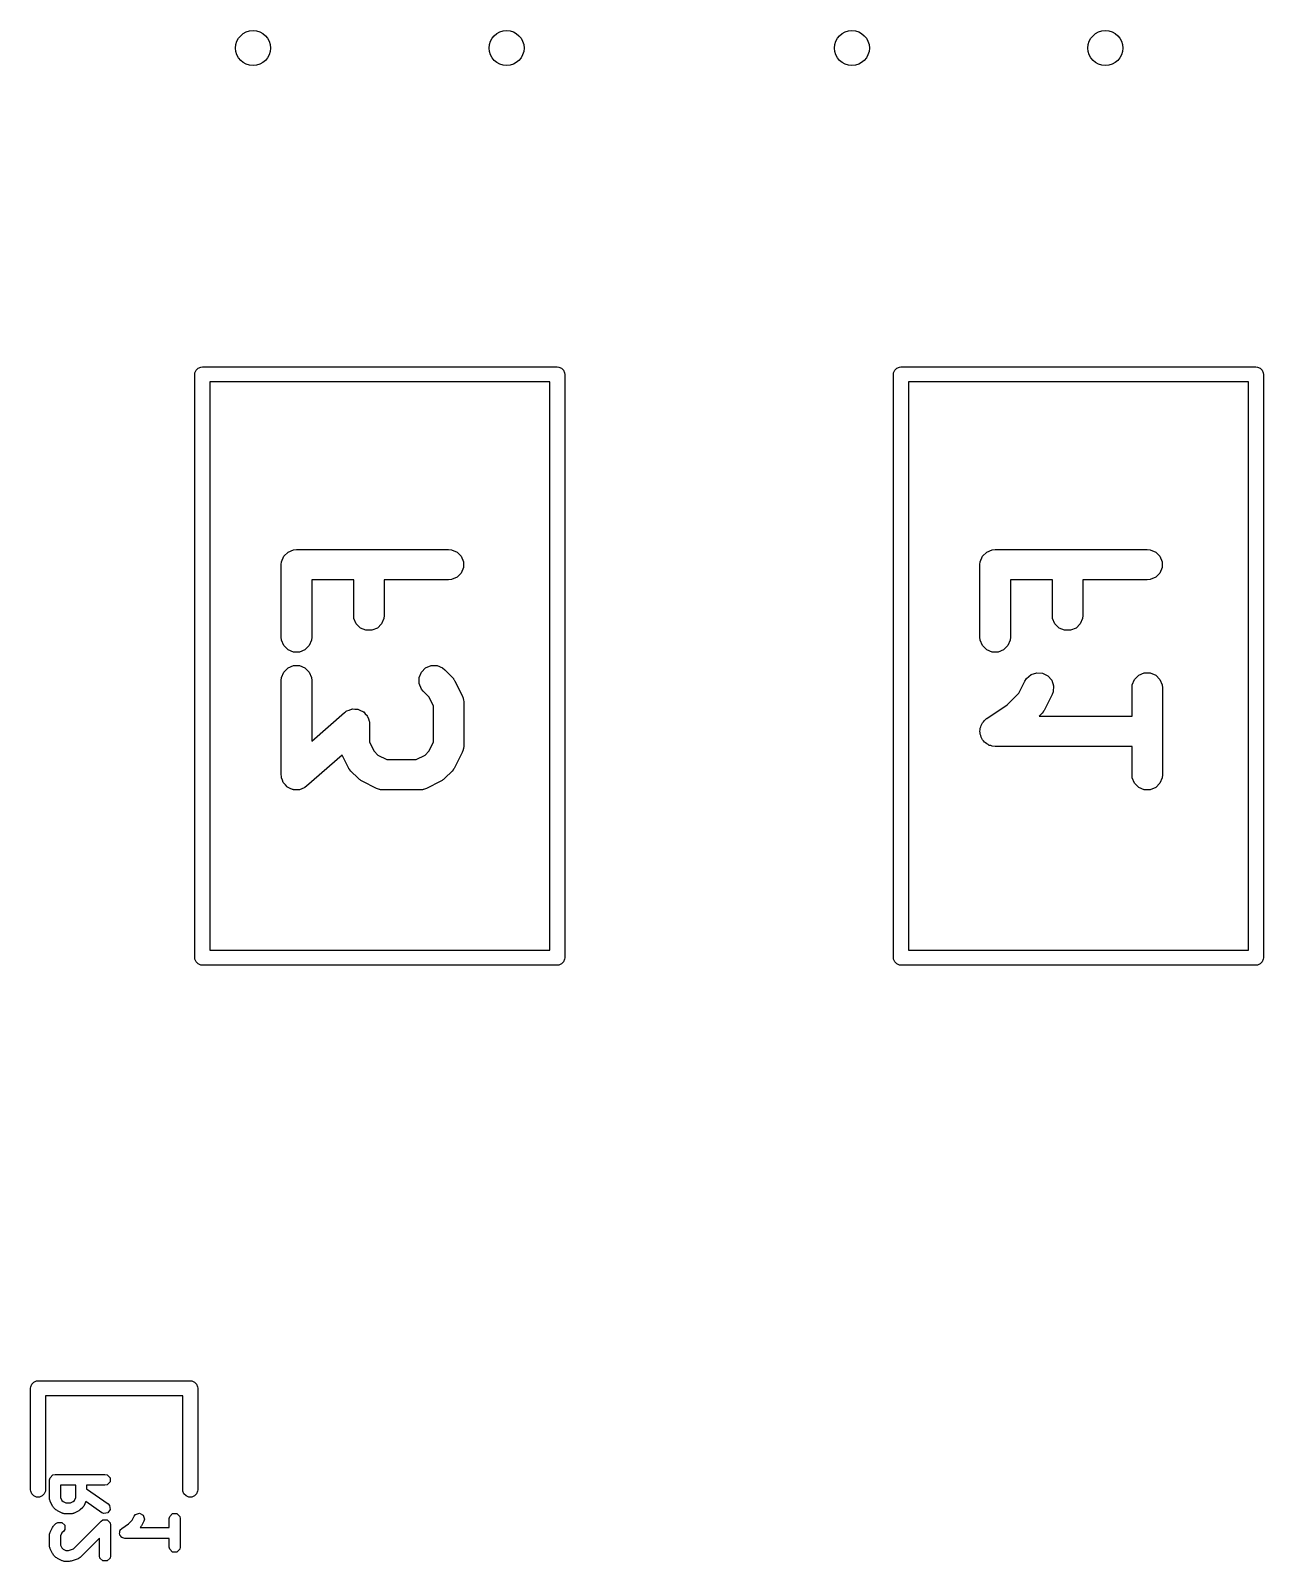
# Model space of a CAD drawing. Extents: x 0.39 to 2.96, y 0.39 to 3.78.
# Drawn here: x 2.382 to 2.868, y 1.419 to 2.022 of the extents above; entities that cross this region are included whole.
import ezdxf

# ---------------------------------------------------------------- set-up
doc = ezdxf.new("R2010")
doc.units = 0
doc.header["$MEASUREMENT"] = 0
doc.layers.add('BLACK', color=7, linetype='CONTINUOUS')

msp = doc.modelspace()

# ---------------------------------------------------------------- linework, layer by layer
at = {"layer": 'BLACK', "linetype": 'CONTINUOUS'}
for p, q in [((2.44804, 1.88911), (2.44911, 1.88955)), ((2.44911, 1.88955), (2.44969, 1.88961)), ((2.44969, 1.88961), (2.58969, 1.88961)), ((2.58969, 1.88961), (2.59026, 1.88955)), ((2.59026, 1.88955), (2.59133, 1.88911)), ((2.72364, 1.88911), (2.7247, 1.88955)), ((2.7247, 1.88955), (2.72528, 1.88961)), ((2.72528, 1.88961), (2.86528, 1.88961)), ((2.86528, 1.88961), (2.86585, 1.88955)), ((2.86585, 1.88955), (2.86692, 1.88911)), ((2.44673, 1.88665), (2.44679, 1.88723)), ((2.44673, 1.65665), (2.44673, 1.88665)), ((2.44679, 1.88723), (2.44723, 1.88829)), ((2.44723, 1.88829), (2.44804, 1.88911)), ((2.45264, 1.8837), (2.45264, 1.65961)), ((2.58673, 1.8837), (2.45264, 1.8837)), ((2.58673, 1.65961), (2.58673, 1.8837)), ((2.59133, 1.88911), (2.59214, 1.88829)), ((2.59214, 1.88829), (2.59258, 1.88723)), ((2.59258, 1.88723), (2.59264, 1.88665)), ((2.59264, 1.88665), (2.59264, 1.65665)), ((2.72232, 1.88665), (2.72238, 1.88723)), ((2.72232, 1.65665), (2.72232, 1.88665)), ((2.72238, 1.88723), (2.72282, 1.88829)), ((2.72282, 1.88829), (2.72364, 1.88911)), ((2.72823, 1.8837), (2.72823, 1.65961)), ((2.86232, 1.8837), (2.72823, 1.8837)), ((2.86232, 1.65961), (2.86232, 1.8837)), ((2.86692, 1.88911), (2.86773, 1.88829)), ((2.86773, 1.88829), (2.86817, 1.88723)), ((2.86817, 1.88723), (2.86823, 1.88665)), ((2.86823, 1.88665), (2.86823, 1.65665)), ((2.48348, 1.81664), (2.48565, 1.81754)), ((2.48565, 1.81754), (2.48682, 1.81765)), ((2.48682, 1.81765), (2.54682, 1.81765)), ((2.54682, 1.81765), (2.54799, 1.81754)), ((2.54799, 1.81754), (2.55015, 1.81664)), ((2.75908, 1.81664), (2.76124, 1.81754)), ((2.76124, 1.81754), (2.76241, 1.81765)), ((2.76241, 1.81765), (2.82241, 1.81765)), ((2.82241, 1.81765), (2.82358, 1.81754)), ((2.82358, 1.81754), (2.82574, 1.81664)), ((2.48082, 1.81165), (2.48093, 1.81282)), ((2.48082, 1.78308), (2.48082, 1.81165)), ((2.48093, 1.81282), (2.48183, 1.81499)), ((2.48183, 1.81499), (2.48348, 1.81664)), ((2.55015, 1.81664), (2.55181, 1.81499)), ((2.55181, 1.81499), (2.5527, 1.81282)), ((2.5527, 1.81282), (2.5527, 1.81048)), ((2.75641, 1.81165), (2.75652, 1.81282)), ((2.75641, 1.78308), (2.75641, 1.81165)), ((2.75652, 1.81282), (2.75742, 1.81499)), ((2.75742, 1.81499), (2.75908, 1.81664)), ((2.82574, 1.81664), (2.8274, 1.81499)), ((2.8274, 1.81499), (2.82829, 1.81282)), ((2.82829, 1.81282), (2.82829, 1.81048)), ((2.50939, 1.80565), (2.49282, 1.80565)), ((2.49282, 1.80565), (2.49282, 1.78308)), ((2.50939, 1.79165), (2.50939, 1.80565)), ((2.54682, 1.80565), (2.52139, 1.80565)), ((2.52139, 1.80565), (2.52139, 1.79165)), ((2.54799, 1.80577), (2.54682, 1.80565)), ((2.55015, 1.80666), (2.54799, 1.80577)), ((2.55181, 1.80832), (2.55015, 1.80666)), ((2.5527, 1.81048), (2.55181, 1.80832)), ((2.78498, 1.80565), (2.76841, 1.80565)), ((2.76841, 1.80565), (2.76841, 1.78308)), ((2.78498, 1.79165), (2.78498, 1.80565)), ((2.82241, 1.80565), (2.79698, 1.80565)), ((2.79698, 1.80565), (2.79698, 1.79165)), ((2.82358, 1.80577), (2.82241, 1.80565)), ((2.82574, 1.80666), (2.82358, 1.80577)), ((2.8274, 1.80832), (2.82574, 1.80666)), ((2.82829, 1.81048), (2.8274, 1.80832)), ((2.5095, 1.79048), (2.50939, 1.79165)), ((2.5104, 1.78832), (2.5095, 1.79048)), ((2.51206, 1.78666), (2.5104, 1.78832)), ((2.52038, 1.78832), (2.51872, 1.78666)), ((2.52127, 1.79048), (2.52038, 1.78832)), ((2.52139, 1.79165), (2.52127, 1.79048)), ((2.7851, 1.79048), (2.78498, 1.79165)), ((2.78599, 1.78832), (2.7851, 1.79048)), ((2.78765, 1.78666), (2.78599, 1.78832)), ((2.79597, 1.78832), (2.79431, 1.78666)), ((2.79686, 1.79048), (2.79597, 1.78832)), ((2.79698, 1.79165), (2.79686, 1.79048)), ((2.48093, 1.78191), (2.48082, 1.78308)), ((2.48183, 1.77975), (2.48093, 1.78191)), ((2.4927, 1.78191), (2.49181, 1.77975)), ((2.49282, 1.78308), (2.4927, 1.78191)), ((2.51422, 1.78577), (2.51206, 1.78666)), ((2.51656, 1.78577), (2.51422, 1.78577)), ((2.51872, 1.78666), (2.51656, 1.78577)), ((2.75652, 1.78191), (2.75641, 1.78308)), ((2.75742, 1.77975), (2.75652, 1.78191)), ((2.76829, 1.78191), (2.7674, 1.77975)), ((2.76841, 1.78308), (2.76829, 1.78191)), ((2.78981, 1.78577), (2.78765, 1.78666)), ((2.79215, 1.78577), (2.78981, 1.78577)), ((2.79431, 1.78666), (2.79215, 1.78577)), ((2.48348, 1.77809), (2.48183, 1.77975)), ((2.48565, 1.7772), (2.48348, 1.77809)), ((2.48799, 1.7772), (2.48565, 1.7772)), ((2.49015, 1.77809), (2.48799, 1.7772)), ((2.49181, 1.77975), (2.49015, 1.77809)), ((2.75908, 1.77809), (2.75742, 1.77975)), ((2.76124, 1.7772), (2.75908, 1.77809)), ((2.76358, 1.7772), (2.76124, 1.7772)), ((2.76574, 1.77809), (2.76358, 1.7772)), ((2.7674, 1.77975), (2.76574, 1.77809)), ((2.48093, 1.76711), (2.48183, 1.76927)), ((2.48183, 1.76927), (2.48348, 1.77093)), ((2.48348, 1.77093), (2.48565, 1.77182)), ((2.48565, 1.77182), (2.48799, 1.77182)), ((2.48799, 1.77182), (2.49015, 1.77093)), ((2.49015, 1.77093), (2.49181, 1.76927)), ((2.49181, 1.76927), (2.4927, 1.76711)), ((2.53522, 1.76711), (2.53612, 1.76927)), ((2.53612, 1.76927), (2.53777, 1.77093)), ((2.53777, 1.77093), (2.53993, 1.77182)), ((2.53993, 1.77182), (2.54227, 1.77182)), ((2.54227, 1.77182), (2.54444, 1.77093)), ((2.54444, 1.77093), (2.54535, 1.77018)), ((2.54535, 1.77018), (2.5482, 1.76732)), ((2.77658, 1.76829), (2.7788, 1.76903)), ((2.7788, 1.76903), (2.78114, 1.76887)), ((2.78114, 1.76887), (2.78323, 1.76782)), ((2.81908, 1.76807), (2.82124, 1.76897)), ((2.82124, 1.76897), (2.82358, 1.76897)), ((2.82358, 1.76897), (2.82574, 1.76807)), ((2.48082, 1.76594), (2.48093, 1.76711)), ((2.48082, 1.7288), (2.48082, 1.76594)), ((2.4927, 1.76711), (2.49282, 1.76594)), ((2.49282, 1.76594), (2.49282, 1.74202)), ((2.53522, 1.76477), (2.53522, 1.76711)), ((2.53612, 1.76261), (2.53522, 1.76477)), ((2.5482, 1.76732), (2.54858, 1.76686)), ((2.54858, 1.76686), (2.5487, 1.76676)), ((2.5487, 1.76676), (2.54881, 1.76658)), ((2.54881, 1.76658), (2.54895, 1.76642)), ((2.54895, 1.76642), (2.54901, 1.76627)), ((2.54901, 1.76627), (2.54933, 1.76577)), ((2.54933, 1.76577), (2.55218, 1.76005)), ((2.77176, 1.76092), (2.77419, 1.76577)), ((2.77419, 1.76577), (2.77481, 1.76676)), ((2.77481, 1.76676), (2.77658, 1.76829)), ((2.78323, 1.76782), (2.78476, 1.76605)), ((2.78476, 1.76605), (2.7855, 1.76383)), ((2.7855, 1.76383), (2.78534, 1.7615)), ((2.81641, 1.76308), (2.81652, 1.76425)), ((2.81641, 1.75194), (2.81641, 1.76308)), ((2.81652, 1.76425), (2.81742, 1.76642)), ((2.81742, 1.76642), (2.81908, 1.76807)), ((2.82574, 1.76807), (2.8274, 1.76642)), ((2.8274, 1.76642), (2.82829, 1.76425)), ((2.82829, 1.76425), (2.82841, 1.76308)), ((2.82841, 1.76308), (2.82841, 1.7288)), ((2.53686, 1.7617), (2.53612, 1.76261)), ((2.53903, 1.75953), (2.53686, 1.7617)), ((2.54082, 1.75595), (2.53903, 1.75953)), ((2.55218, 1.76005), (2.55261, 1.75895)), ((2.55261, 1.75895), (2.55262, 1.75874)), ((2.55262, 1.75874), (2.5527, 1.75854)), ((2.5527, 1.75854), (2.55282, 1.75737)), ((2.55282, 1.75737), (2.55282, 1.74022)), ((2.76716, 1.75632), (2.77176, 1.76092)), ((2.78492, 1.7604), (2.78206, 1.75468)), ((2.78534, 1.7615), (2.78492, 1.7604)), ((2.49282, 1.74202), (2.50572, 1.75331)), ((2.50572, 1.75331), (2.50623, 1.75367)), ((2.50623, 1.75367), (2.50634, 1.75379)), ((2.50634, 1.75379), (2.50645, 1.75383)), ((2.50645, 1.75383), (2.50668, 1.754)), ((2.50668, 1.754), (2.5076, 1.75431)), ((2.5076, 1.75431), (2.5085, 1.75468)), ((2.5085, 1.75468), (2.50871, 1.75468)), ((2.50871, 1.75468), (2.5089, 1.75475)), ((2.5089, 1.75475), (2.50987, 1.75468)), ((2.50987, 1.75468), (2.51085, 1.75468)), ((2.51085, 1.75468), (2.51103, 1.7546)), ((2.51103, 1.7546), (2.51123, 1.75459)), ((2.51123, 1.75459), (2.51211, 1.75416)), ((2.51211, 1.75416), (2.51301, 1.75379)), ((2.51301, 1.75379), (2.51315, 1.75364)), ((2.51315, 1.75364), (2.51333, 1.75355)), ((2.51333, 1.75355), (2.51398, 1.75282)), ((2.51398, 1.75282), (2.51466, 1.75213)), ((2.51466, 1.75213), (2.51474, 1.75194)), ((2.51474, 1.75194), (2.51487, 1.75179)), ((2.51487, 1.75179), (2.51519, 1.75087)), ((2.51519, 1.75087), (2.51556, 1.74997)), ((2.54082, 1.74164), (2.54082, 1.75595)), ((2.75817, 1.75019), (2.75907, 1.75092)), ((2.75907, 1.75092), (2.75908, 1.75093)), ((2.75908, 1.75093), (2.76716, 1.75632)), ((2.75908, 1.75093), (2.75908, 1.75093)), ((2.75908, 1.75093), (2.75908, 1.75093)), ((2.78094, 1.75313), (2.77975, 1.75194)), ((2.77975, 1.75194), (2.81641, 1.75194)), ((2.78131, 1.75359), (2.78094, 1.75313)), ((2.78143, 1.75369), (2.78131, 1.75359)), ((2.78155, 1.75387), (2.78143, 1.75369)), ((2.78168, 1.75403), (2.78155, 1.75387)), ((2.78174, 1.75418), (2.78168, 1.75403)), ((2.78206, 1.75468), (2.78174, 1.75418)), ((2.51556, 1.74997), (2.51559, 1.74968)), ((2.51559, 1.74968), (2.51562, 1.74957)), ((2.51562, 1.74957), (2.51561, 1.74942)), ((2.51561, 1.74942), (2.51568, 1.7488)), ((2.51568, 1.7488), (2.51568, 1.74164)), ((2.75641, 1.74595), (2.75652, 1.74652)), ((2.75652, 1.74536), (2.75641, 1.74595)), ((2.75652, 1.74711), (2.75675, 1.74766)), ((2.75652, 1.74652), (2.75652, 1.74711)), ((2.75652, 1.74477), (2.75652, 1.74536)), ((2.75675, 1.74423), (2.75652, 1.74477)), ((2.75675, 1.74766), (2.75687, 1.74824)), ((2.75687, 1.74824), (2.75719, 1.74873)), ((2.75719, 1.74873), (2.75742, 1.74927)), ((2.75742, 1.74927), (2.75784, 1.74969)), ((2.75784, 1.74969), (2.75817, 1.75019)), ((2.51568, 1.74164), (2.51746, 1.73806)), ((2.53903, 1.73806), (2.54082, 1.74164)), ((2.55261, 1.73864), (2.55218, 1.73754)), ((2.55262, 1.73886), (2.55261, 1.73864)), ((2.5527, 1.73905), (2.55262, 1.73886)), ((2.55282, 1.74022), (2.5527, 1.73905)), ((2.75686, 1.74365), (2.75675, 1.74423)), ((2.75719, 1.74315), (2.75686, 1.74365)), ((2.75742, 1.74261), (2.75719, 1.74315)), ((2.75784, 1.74219), (2.75742, 1.74261)), ((2.75816, 1.7417), (2.75784, 1.74219)), ((2.75866, 1.74137), (2.75816, 1.7417)), ((2.75908, 1.74095), (2.75866, 1.74137)), ((2.75962, 1.74073), (2.75908, 1.74095)), ((2.76011, 1.7404), (2.75962, 1.74073)), ((2.76069, 1.74028), (2.76011, 1.7404)), ((2.76124, 1.74005), (2.76069, 1.74028)), ((2.7624, 1.73994), (2.76124, 1.74005)), ((2.76241, 1.73994), (2.7624, 1.73994)), ((2.7624, 1.73994), (2.7624, 1.73994)), ((2.7624, 1.73994), (2.7624, 1.73994)), ((2.81641, 1.73994), (2.76241, 1.73994)), ((2.81641, 1.7288), (2.81641, 1.73994)), ((2.5048, 1.73656), (2.49077, 1.72428)), ((2.50717, 1.73183), (2.5048, 1.73656)), ((2.51746, 1.73806), (2.51894, 1.73658)), ((2.51894, 1.73658), (2.52252, 1.7348)), ((2.52252, 1.7348), (2.53397, 1.7348)), ((2.53397, 1.7348), (2.53755, 1.73658)), ((2.53755, 1.73658), (2.53903, 1.73806)), ((2.55218, 1.73754), (2.54933, 1.73183)), ((2.48088, 1.72818), (2.48082, 1.7288)), ((2.48087, 1.72802), (2.48088, 1.72818)), ((2.48091, 1.72791), (2.48087, 1.72802)), ((2.48093, 1.72763), (2.48091, 1.72791)), ((2.48131, 1.72673), (2.48093, 1.72763)), ((2.48162, 1.7258), (2.48131, 1.72673)), ((2.50748, 1.73132), (2.50717, 1.73183)), ((2.50754, 1.73118), (2.50748, 1.73132)), ((2.50768, 1.73101), (2.50754, 1.73118)), ((2.50779, 1.73083), (2.50768, 1.73101)), ((2.50791, 1.73073), (2.50779, 1.73083)), ((2.50829, 1.73027), (2.50791, 1.73073)), ((2.51115, 1.72741), (2.50829, 1.73027)), ((2.51161, 1.72703), (2.51115, 1.72741)), ((2.51171, 1.72691), (2.51161, 1.72703)), ((2.51189, 1.7268), (2.51171, 1.72691)), ((2.51206, 1.72666), (2.51189, 1.7268)), ((2.5122, 1.7266), (2.51206, 1.72666)), ((2.51271, 1.72629), (2.5122, 1.7266)), ((2.54429, 1.7266), (2.54379, 1.72629)), ((2.54444, 1.72666), (2.54429, 1.7266)), ((2.5446, 1.7268), (2.54444, 1.72666)), ((2.54478, 1.72691), (2.5446, 1.7268)), ((2.54489, 1.72703), (2.54478, 1.72691)), ((2.54535, 1.72741), (2.54489, 1.72703)), ((2.5482, 1.73027), (2.54535, 1.72741)), ((2.54858, 1.73073), (2.5482, 1.73027)), ((2.5487, 1.73083), (2.54858, 1.73073)), ((2.54881, 1.73101), (2.5487, 1.73083)), ((2.54895, 1.73118), (2.54881, 1.73101)), ((2.54901, 1.73132), (2.54895, 1.73118)), ((2.54933, 1.73183), (2.54901, 1.73132)), ((2.81652, 1.72763), (2.81641, 1.7288)), ((2.81742, 1.72546), (2.81652, 1.72763)), ((2.82829, 1.72763), (2.8274, 1.72546)), ((2.82841, 1.7288), (2.82829, 1.72763)), ((2.48175, 1.72565), (2.48162, 1.7258)), ((2.48183, 1.72546), (2.48175, 1.72565)), ((2.48252, 1.72477), (2.48183, 1.72546)), ((2.48316, 1.72404), (2.48252, 1.72477)), ((2.48334, 1.72395), (2.48316, 1.72404)), ((2.48348, 1.72381), (2.48334, 1.72395)), ((2.48439, 1.72343), (2.48348, 1.72381)), ((2.48526, 1.723), (2.48439, 1.72343)), ((2.48546, 1.72299), (2.48526, 1.723)), ((2.48565, 1.72291), (2.48546, 1.72299)), ((2.48662, 1.72291), (2.48565, 1.72291)), ((2.48759, 1.72285), (2.48662, 1.72291)), ((2.48779, 1.72291), (2.48759, 1.72285)), ((2.48799, 1.72291), (2.48779, 1.72291)), ((2.48889, 1.72328), (2.48799, 1.72291)), ((2.48981, 1.7236), (2.48889, 1.72328)), ((2.49005, 1.72376), (2.48981, 1.7236)), ((2.49015, 1.72381), (2.49005, 1.72376)), ((2.49026, 1.72392), (2.49015, 1.72381)), ((2.49077, 1.72428), (2.49026, 1.72392)), ((2.51842, 1.72343), (2.51271, 1.72629)), ((2.51952, 1.72301), (2.51842, 1.72343)), ((2.51973, 1.72299), (2.51952, 1.72301)), ((2.51993, 1.72291), (2.51973, 1.72299)), ((2.5211, 1.7228), (2.51993, 1.72291)), ((2.53539, 1.7228), (2.5211, 1.7228)), ((2.53656, 1.72291), (2.53539, 1.7228)), ((2.53676, 1.72299), (2.53656, 1.72291)), ((2.53697, 1.72301), (2.53676, 1.72299)), ((2.53807, 1.72343), (2.53697, 1.72301)), ((2.54379, 1.72629), (2.53807, 1.72343)), ((2.81908, 1.72381), (2.81742, 1.72546)), ((2.82124, 1.72291), (2.81908, 1.72381)), ((2.82358, 1.72291), (2.82124, 1.72291)), ((2.82574, 1.72381), (2.82358, 1.72291)), ((2.8274, 1.72546), (2.82574, 1.72381)), ((2.44679, 1.65608), (2.44673, 1.65665)), ((2.44723, 1.65501), (2.44679, 1.65608)), ((2.44804, 1.6542), (2.44723, 1.65501)), ((2.44911, 1.65376), (2.44804, 1.6542)), ((2.45264, 1.65961), (2.58673, 1.65961)), ((2.59133, 1.6542), (2.59026, 1.65376)), ((2.59214, 1.65501), (2.59133, 1.6542)), ((2.59258, 1.65608), (2.59214, 1.65501)), ((2.59264, 1.65665), (2.59258, 1.65608)), ((2.72238, 1.65608), (2.72232, 1.65665)), ((2.72282, 1.65501), (2.72238, 1.65608)), ((2.72364, 1.6542), (2.72282, 1.65501)), ((2.7247, 1.65376), (2.72364, 1.6542)), ((2.72823, 1.65961), (2.86232, 1.65961)), ((2.86692, 1.6542), (2.86585, 1.65376)), ((2.86773, 1.65501), (2.86692, 1.6542)), ((2.86817, 1.65608), (2.86773, 1.65501)), ((2.86823, 1.65665), (2.86817, 1.65608)), ((2.44969, 1.6537), (2.44911, 1.65376)), ((2.58969, 1.6537), (2.44969, 1.6537)), ((2.59026, 1.65376), (2.58969, 1.6537)), ((2.72528, 1.6537), (2.7247, 1.65376)), ((2.86528, 1.6537), (2.72528, 1.6537)), ((2.86585, 1.65376), (2.86528, 1.6537)), ((2.38195, 1.48685), (2.38201, 1.48743)), ((2.38195, 1.44685), (2.38195, 1.48685)), ((2.38201, 1.48743), (2.38245, 1.48849)), ((2.38245, 1.48849), (2.38326, 1.48931)), ((2.38326, 1.48931), (2.38433, 1.48975)), ((2.38433, 1.48975), (2.3849, 1.4898)), ((2.3849, 1.4898), (2.4449, 1.4898)), ((2.4449, 1.4898), (2.44548, 1.48975)), ((2.44548, 1.48975), (2.44654, 1.48931)), ((2.44654, 1.48931), (2.44736, 1.48849)), ((2.44736, 1.48849), (2.4478, 1.48743)), ((2.4478, 1.48743), (2.44785, 1.48685)), ((2.44785, 1.48685), (2.44785, 1.44685)), ((2.44195, 1.4839), (2.38785, 1.4839)), ((2.38785, 1.4839), (2.38785, 1.44685)), ((2.44195, 1.44685), (2.44195, 1.4839)), ((2.38944, 1.45077), (2.38961, 1.45159)), ((2.38944, 1.44327), (2.38944, 1.45077)), ((2.38961, 1.45159), (2.39077, 1.45276)), ((2.39077, 1.45276), (2.39159, 1.45292)), ((2.39159, 1.45292), (2.41129, 1.45292)), ((2.41129, 1.45292), (2.41211, 1.45276)), ((2.41211, 1.44879), (2.41129, 1.44862)), ((2.41211, 1.45276), (2.41328, 1.45159)), ((2.41328, 1.44995), (2.41211, 1.44879)), ((2.41328, 1.45159), (2.41328, 1.44995)), ((2.38201, 1.44627), (2.38195, 1.44685)), ((2.38245, 1.44521), (2.38201, 1.44627)), ((2.38326, 1.4444), (2.38245, 1.44521)), ((2.38433, 1.44395), (2.38326, 1.4444)), ((2.38548, 1.44395), (2.38433, 1.44395)), ((2.38654, 1.4444), (2.38548, 1.44395)), ((2.38736, 1.44521), (2.38654, 1.4444)), ((2.3878, 1.44627), (2.38736, 1.44521)), ((2.38785, 1.44685), (2.3878, 1.44627)), ((2.38946, 1.44316), (2.38944, 1.44327)), ((2.38945, 1.44311), (2.38946, 1.44316)), ((2.38954, 1.44278), (2.38945, 1.44311)), ((2.38961, 1.44244), (2.38954, 1.44278)), ((2.39976, 1.44862), (2.39374, 1.44862)), ((2.39374, 1.44862), (2.39374, 1.44377)), ((2.39374, 1.44377), (2.3943, 1.44266)), ((2.39921, 1.44266), (2.39976, 1.44377)), ((2.39976, 1.44377), (2.39976, 1.44862)), ((2.41129, 1.44862), (2.40406, 1.44862)), ((2.40406, 1.44862), (2.40406, 1.4472)), ((2.40406, 1.4472), (2.41252, 1.44128)), ((2.44201, 1.44627), (2.44195, 1.44685)), ((2.44245, 1.44521), (2.44201, 1.44627)), ((2.44326, 1.4444), (2.44245, 1.44521)), ((2.44433, 1.44395), (2.44326, 1.4444)), ((2.44548, 1.44395), (2.44433, 1.44395)), ((2.44654, 1.4444), (2.44548, 1.44395)), ((2.44736, 1.44521), (2.44654, 1.4444)), ((2.4478, 1.44627), (2.44736, 1.44521)), ((2.44785, 1.44685), (2.4478, 1.44627)), ((2.38964, 1.44241), (2.38961, 1.44244)), ((2.38967, 1.44231), (2.38964, 1.44241)), ((2.39061, 1.44043), (2.38967, 1.44231)), ((2.39082, 1.44016), (2.39061, 1.44043)), ((2.39101, 1.43987), (2.39082, 1.44016)), ((2.39195, 1.43893), (2.39101, 1.43987)), ((2.39223, 1.43874), (2.39195, 1.43893)), ((2.39251, 1.43853), (2.39223, 1.43874)), ((2.39438, 1.43759), (2.39251, 1.43853)), ((2.3943, 1.44266), (2.39474, 1.44222)), ((2.39449, 1.43756), (2.39438, 1.43759)), ((2.39452, 1.43753), (2.39449, 1.43756)), ((2.39486, 1.43746), (2.39452, 1.43753)), ((2.39474, 1.44222), (2.39585, 1.44166)), ((2.39519, 1.43737), (2.39486, 1.43746)), ((2.39524, 1.43739), (2.39519, 1.43737)), ((2.39534, 1.43736), (2.39524, 1.43739)), ((2.39816, 1.43736), (2.39534, 1.43736)), ((2.39585, 1.44166), (2.39765, 1.44166)), ((2.39765, 1.44166), (2.39876, 1.44222)), ((2.39826, 1.43739), (2.39816, 1.43736)), ((2.39831, 1.43737), (2.39826, 1.43739)), ((2.39864, 1.43746), (2.39831, 1.43737)), ((2.39898, 1.43753), (2.39864, 1.43746)), ((2.39876, 1.44222), (2.39921, 1.44266)), ((2.39902, 1.43756), (2.39898, 1.43753)), ((2.39912, 1.43759), (2.39902, 1.43756)), ((2.401, 1.43853), (2.39912, 1.43759)), ((2.40127, 1.43874), (2.401, 1.43853)), ((2.40155, 1.43893), (2.40127, 1.43874)), ((2.40249, 1.43987), (2.40155, 1.43893)), ((2.40268, 1.44016), (2.40249, 1.43987)), ((2.4029, 1.44043), (2.40268, 1.44016)), ((2.40376, 1.44216), (2.4029, 1.44043)), ((2.41006, 1.43775), (2.40376, 1.44216)), ((2.41083, 1.43742), (2.41006, 1.43775)), ((2.41245, 1.4377), (2.41083, 1.43742)), ((2.41339, 1.43905), (2.41245, 1.4377)), ((2.41252, 1.44128), (2.4131, 1.44067)), ((2.4131, 1.44067), (2.41339, 1.43905)), ((2.4228, 1.43641), (2.42331, 1.43708)), ((2.42331, 1.43708), (2.42487, 1.4376)), ((2.42487, 1.4376), (2.42634, 1.43686)), ((2.42634, 1.43686), (2.42686, 1.4353)), ((2.43681, 1.43628), (2.43797, 1.43744)), ((2.43797, 1.43744), (2.43961, 1.43744)), ((2.43961, 1.43744), (2.44078, 1.43628)), ((2.38967, 1.43016), (2.39061, 1.43203)), ((2.39061, 1.43203), (2.39082, 1.43231)), ((2.39082, 1.43231), (2.39101, 1.43259)), ((2.39101, 1.43259), (2.39195, 1.43353)), ((2.39195, 1.43353), (2.39264, 1.434)), ((2.39264, 1.434), (2.39429, 1.434)), ((2.39429, 1.434), (2.39545, 1.43283)), ((2.39545, 1.43119), (2.39499, 1.43049)), ((2.39545, 1.43283), (2.39545, 1.43119)), ((2.39887, 1.42357), (2.40977, 1.43447)), ((2.40977, 1.43447), (2.41047, 1.43493)), ((2.41047, 1.43493), (2.41211, 1.43493)), ((2.41211, 1.43493), (2.41328, 1.43377)), ((2.41328, 1.43377), (2.41344, 1.43295)), ((2.41344, 1.43295), (2.41344, 1.42075)), ((2.41711, 1.43065), (2.41726, 1.4308)), ((2.41711, 1.43002), (2.41711, 1.43065)), ((2.41726, 1.4308), (2.41731, 1.43102)), ((2.41731, 1.43102), (2.4179, 1.43161)), ((2.4179, 1.43161), (2.42054, 1.43337)), ((2.42054, 1.43337), (2.42202, 1.43485)), ((2.42202, 1.43485), (2.4228, 1.43641)), ((2.4253, 1.43206), (2.42522, 1.43197)), ((2.42522, 1.43197), (2.43664, 1.43197)), ((2.42549, 1.43234), (2.4253, 1.43206)), ((2.4257, 1.43262), (2.42549, 1.43234)), ((2.42664, 1.43449), (2.4257, 1.43262)), ((2.42686, 1.4353), (2.42664, 1.43449)), ((2.43664, 1.43545), (2.43681, 1.43628)), ((2.43664, 1.43197), (2.43664, 1.43545)), ((2.44078, 1.43628), (2.44094, 1.43545)), ((2.44094, 1.43545), (2.44094, 1.4242)), ((2.38944, 1.4292), (2.38946, 1.4293)), ((2.38944, 1.42451), (2.38944, 1.4292)), ((2.38945, 1.42935), (2.38954, 1.42968)), ((2.38946, 1.4293), (2.38945, 1.42935)), ((2.38954, 1.42968), (2.38961, 1.43002)), ((2.38961, 1.43002), (2.38964, 1.43005)), ((2.38964, 1.43005), (2.38967, 1.43016)), ((2.3943, 1.4298), (2.39374, 1.42869)), ((2.39374, 1.42869), (2.39374, 1.42501)), ((2.39374, 1.42501), (2.3943, 1.4239)), ((2.39499, 1.43049), (2.3943, 1.4298)), ((2.40914, 1.42776), (2.40155, 1.42017)), ((2.40914, 1.42075), (2.40914, 1.42776)), ((2.41698, 1.42941), (2.41711, 1.43002)), ((2.41711, 1.42922), (2.41698, 1.42941)), ((2.41711, 1.429), (2.41711, 1.42922)), ((2.41755, 1.42856), (2.41711, 1.429)), ((2.4179, 1.42804), (2.41755, 1.42856)), ((2.41811, 1.42799), (2.4179, 1.42804)), ((2.41827, 1.42784), (2.41811, 1.42799)), ((2.41909, 1.42767), (2.41827, 1.42784)), ((2.43664, 1.42767), (2.41909, 1.42767)), ((2.43664, 1.4242), (2.43664, 1.42767)), ((2.38946, 1.4244), (2.38944, 1.42451)), ((2.38945, 1.42435), (2.38946, 1.4244)), ((2.38954, 1.42402), (2.38945, 1.42435)), ((2.38961, 1.42368), (2.38954, 1.42402)), ((2.38964, 1.42365), (2.38961, 1.42368)), ((2.38967, 1.42354), (2.38964, 1.42365)), ((2.39061, 1.42167), (2.38967, 1.42354)), ((2.39082, 1.4214), (2.39061, 1.42167)), ((2.39101, 1.42111), (2.39082, 1.4214)), ((2.39195, 1.42017), (2.39101, 1.42111)), ((2.39223, 1.41998), (2.39195, 1.42017)), ((2.39251, 1.41977), (2.39223, 1.41998)), ((2.39438, 1.41883), (2.39251, 1.41977)), ((2.3943, 1.4239), (2.39474, 1.42346)), ((2.39449, 1.4188), (2.39438, 1.41883)), ((2.39452, 1.41877), (2.39449, 1.4188)), ((2.39486, 1.4187), (2.39452, 1.41877)), ((2.39474, 1.42346), (2.39585, 1.4229)), ((2.39519, 1.41861), (2.39486, 1.4187)), ((2.39524, 1.41862), (2.39519, 1.41861)), ((2.39534, 1.4186), (2.39524, 1.41862)), ((2.39722, 1.4186), (2.39534, 1.4186)), ((2.39585, 1.4229), (2.39687, 1.4229)), ((2.39687, 1.4229), (2.39887, 1.42357)), ((2.39756, 1.41867), (2.39722, 1.4186)), ((2.3979, 1.41871), (2.39756, 1.41867)), ((2.40071, 1.41965), (2.3979, 1.41871)), ((2.40081, 1.4197), (2.40071, 1.41965)), ((2.40086, 1.4197), (2.40081, 1.4197)), ((2.40114, 1.4199), (2.40086, 1.4197)), ((2.40144, 1.42007), (2.40114, 1.4199)), ((2.40147, 1.42011), (2.40144, 1.42007)), ((2.40155, 1.42017), (2.40147, 1.42011)), ((2.40931, 1.41993), (2.40914, 1.42075)), ((2.41047, 1.41877), (2.40931, 1.41993)), ((2.41211, 1.41877), (2.41047, 1.41877)), ((2.41328, 1.41993), (2.41211, 1.41877)), ((2.41344, 1.42075), (2.41328, 1.41993)), ((2.43681, 1.42337), (2.43664, 1.4242)), ((2.43797, 1.42221), (2.43681, 1.42337)), ((2.43961, 1.42221), (2.43797, 1.42221)), ((2.44078, 1.42337), (2.43961, 1.42221)), ((2.44094, 1.4242), (2.44078, 1.42337))]:
    msp.add_line(p, q, dxfattribs=at)
at = {"layer": 'BLACK'}
for centre in [(2.46969, 2.01535), (2.46969, 2.01535), (2.56969, 2.01535), (2.56969, 2.01535), (2.70591, 2.01535), (2.70591, 2.01535), (2.80591, 2.01535), (2.80591, 2.01535)]:
    msp.add_circle(centre, 0.00689, dxfattribs=at)

doc.saveas('drawing.dxf')
